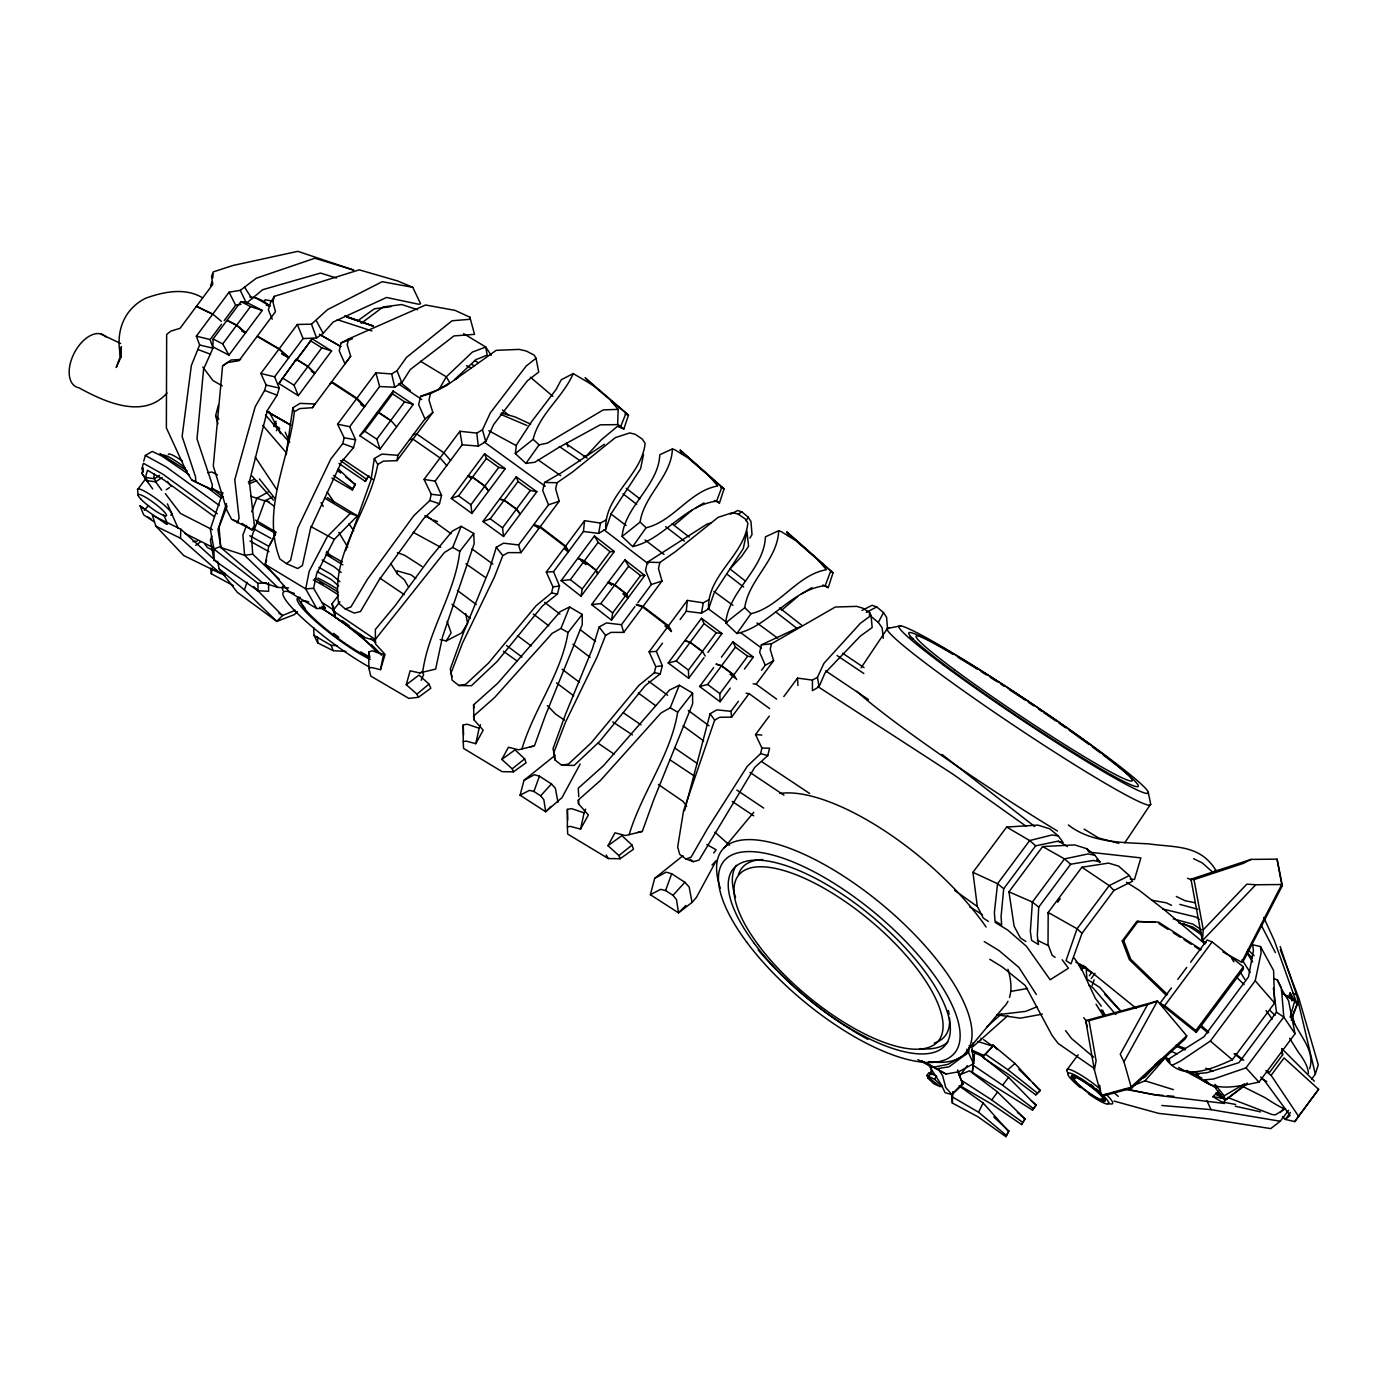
<?xml version="1.0" encoding="UTF-8"?>
<svg xmlns="http://www.w3.org/2000/svg" width="1388" height="1388" viewBox="0 0 1388 1388"><rect width="100%" height="100%" fill="white"/><g stroke="black" fill="none" stroke-linecap="round" stroke-linejoin="round"><path stroke-width="1.5" d="M463.245 741.626L463.245 724.935L467.183 724.206L479.138 728.249L475.772 743.708L466.177 741.088L463.245 741.626L463.54 748.41L502.109 771.659L513.369 771.832L526.069 762.793L524.664 758.837L515.017 749.867L501.849 759.427L512.207 768.831L513.369 771.832M567.362 826.936L567.38 809.378L571.526 808.614L584.105 812.865L580.548 829.139L570.468 826.381L567.362 826.936L567.692 834.084L608.274 858.547L620.124 858.738L633.501 849.23L632.026 845.066L621.859 835.628L607.996 845.691L618.909 855.581L620.124 858.738M871.022 615.491L860.456 623.212L823.969 663.291L817.463 677.275L812.448 680.103L812.414 690.704L819.024 686.782L824.975 673.006L860.317 636.103L872.185 627.549L871.022 615.491L869.547 612.472L862.92 608.222L856.778 606.365L835.246 607.042L771.45 643.824L761.37 644.865L759.67 652.36L765.256 665.251L761.526 670.248M565.384 548.746L568.716 551.296L583.446 531.5L598.644 533.391L605.741 529.21C604.127 495.533 641.898 475.581 645.108 443.362L642.332 439.111L635.184 434.253L629.718 432.935L615.352 437.619L572.654 471.937L557.039 482.746L544.582 482.434L542.708 490.606L548.52 504.798L533.79 524.577L538.787 528.394M680.12 619.499L686.262 611.258L701.461 613.149L708.557 608.968C706.874 575.257 744.627 555.304 747.854 523.068L745.096 518.817L737.93 513.959L732.465 512.658L718.116 517.342L675.401 551.661L659.855 562.504L647.398 562.192L645.507 570.364L651.336 584.539L637.838 602.687M475.772 743.708L483.18 730.209L473.915 719.747L473.568 704.861L497.615 683.364L560.197 611.64L569.583 606.972L582.214 614.398L582.266 624.617L545.38 715.566L534.432 745.876L518.505 749.798L508.424 747.247L501.849 759.427M473.915 719.747L474.002 715.618M580.548 829.139L588.356 814.947L578.605 803.93L578.692 800.303M578.779 796.677L578.241 788.245L603.554 765.638L669.398 690.148L679.287 685.238L692.595 693.063L692.629 703.803L653.817 799.523L642.297 831.412L625.52 835.541L614.936 832.852L607.996 845.691M213.11 338.967L212.867 346.844L228.951 355.137L245.52 332.894L236.55 325.365L226.938 320.402L213.11 338.967L222.722 343.929L228.951 355.137M418.413 697.297L408.887 698.407L370.787 676.095L368.878 668.287L371.464 667.507L380.486 669.658L385.083 654.39L375.471 643.928L375.333 629.51L395.285 605.498L429.794 558.41L452.21 531.205L461.163 526.312L473.742 533.495L459.758 551.4C455.16 593.231 428.389 629.84 422.733 671.879L419.662 672.92L410.119 670.82L406.25 684.735L416.955 694.139L418.413 697.297L430.818 688.24L428.996 684.076L419.02 675.089L406.25 684.735M614.988 404.376L611.032 400.959L618.181 409.373L617.625 424.641L600.241 424.832L558.514 447.647L534.831 462.256L525.913 463.419L515.33 453.564L516.371 445.045L531.76 421.449L556.015 389.612L561.273 379.739L573.209 373.563L592.45 384.944L628.486 415.133L623.854 428.961L617.434 426.376L601.403 439.718L586.794 455.542L583.428 456.392M220.362 573.47L180.492 538.232L180.839 529.244L152.35 515.312L155.907 526.208L183.789 555.582L220.362 573.47L224.665 572.966M374.656 640.423L365.478 637.734L334.959 617.07L335.202 611.987M1038.71 907.127L1037.304 935.738L1038.484 944.551L1031.562 940.335L1030.347 931.417L1032.394 902.044L1064.509 858.894L1088.036 853.95L1094.889 855.286L1099.973 861.965L1093.362 860.439L1070.668 864.221L1038.71 907.127L1032.394 902.044L1008.955 891.842L1042.648 846.576L1074.624 844.91L1086.804 848.71L1094.889 855.286M212.85 277.826L213.075 273.904M582.214 614.398L568.039 632.564C561.359 673.822 533.825 708.956 521.923 749.017M692.595 693.063L677.674 712.165C670.751 755.298 641.603 792.721 629.128 834.726M972.294 1072.369L974.411 1054.464L972.294 1072.369L1032.446 1110.036L1036.263 1104.917L1031.371 1100.788M622.084 536.462C624.878 505.961 658.571 485.765 659.786 454.744L672.399 448.931L674.88 449.799L688.361 458.144L709.823 476.743L717.752 485.974C689.749 490.866 673.562 521.333 646.079 527.752L632.702 546.594L622.084 536.462L640.128 522.079C643.859 495.395 671.497 476.5 672.399 448.931M725.733 622.848C728.665 590.75 764.129 569.496 765.413 536.844L778.685 530.736L781.305 531.656L795.498 540.435L818.07 560.006L826.415 569.722C796.938 574.875 779.9 606.938 750.977 613.704L736.907 633.518L725.733 622.848L744.731 607.718C748.635 579.629 777.731 559.763 778.685 530.736M1222.915 951.96L1241.618 962.179L1243.856 960.132L1282.356 885.613L1281.749 884.52L1255.776 884.763L1202.338 940.734L1190.991 879.194L1194.027 879.628L1203.275 929.804L1202.338 940.734L1206.085 942.782M927.705 1063.624L941.567 1085.104L945.037 1092.651L952.029 1094.664L962.838 1084.358L957.668 1069.975M240.679 359.492L231.085 359.995L222.583 365.912L213.284 465.969L226.955 510.402L231.657 519.32L252.148 529.904L254.386 525.41L249.372 481.74L267.433 410.31L277.114 395.216L279.283 388.085L274.581 376.825L260.84 373.459L278.936 349.151L288.687 357.896L274.581 376.825M1003.698 888.736L1001.078 916.635L1001.65 925.102L995.023 920.99L994.381 912.419L997.556 883.705L1029.67 840.555L1052.052 834.951L1058.35 835.94L1063.139 842.499L1057.136 841.336L1035.639 845.83L1003.698 888.736L997.556 883.705L972.936 872.323L1006.647 827.057L1037.825 825.097L1049.692 828.81L1058.35 835.94M1124.367 1089.129L1159.032 1095.531L1224.355 1103.425L1224.841 1098.637L1215.888 1094.455M583.446 531.5L584.574 520.656L600.466 523.085L605.845 520.066M686.262 611.258L687.372 600.414L703.282 602.843L708.661 599.824M331.316 382.29L356.508 398.807L337.596 424.208L349.707 426.706L355.588 439.805L353.558 447.578L341.517 461.909L310.496 528.672L302.358 565.575L297.726 568.525L286.466 563.632L279.89 558.965C260.909 510.021 288.982 460.851 294.343 411.837L299.704 408.593L312.404 407.69L315.059 403.977L300.068 403.388L292.851 407.777L285.997 454.934M684.579 810.661L710.118 713.71L716.85 709.875L730.973 711.298L738.399 701.304M374.292 458.543L377.779 464.407C369.329 511.825 330.57 553.257 338.62 603.121L345.23 608.968L354.252 613.08L360.446 611.553L379.045 580.063L423.548 518.713L439.476 503.775L441.558 495.481L435.121 481.15L462.187 444.785L478.322 446.103L485.8 441.558L493.677 424.502L527.371 380.815L538.735 372.071L536.046 358.278L534.189 355.154L526.312 351.025L519.129 349.394L496.193 350.349L446.572 385.569L430.401 393.741L428.979 399.97L432.83 412.496L424.971 418.968L397.888 455.316L381.926 454.102L374.292 458.543L371.047 479.762L345.647 550.568M581.052 596.25L582.231 588.998L596.042 570.433L584.157 561.116L577.72 558.41L561.151 580.67L581.052 596.25L597.603 574.007L596.042 570.433M611.518 620.176L612.698 612.923L626.509 594.359L614.641 585.042L608.187 582.335L591.618 604.595L611.518 620.176L628.087 597.933L626.509 594.359M214.168 516.562L164.305 480.213L147.544 470.254L145.983 475.355L146.555 480.56L152.715 488.94M377.779 464.407L383.452 461.128L396.985 460.643L397.888 455.316M598.644 533.391L600.466 523.085M701.461 613.149L703.282 602.843M233.375 585.632L211.306 573.747L212.295 568.212M993.756 1116.993L1008.868 1131.012L1005.884 1136.668L978.089 1116.872L952.341 1103.026L952.845 1091.645M515.33 453.564L533.148 439.319C539.065 414.11 563.129 397.228 573.209 373.563M931.348 1069.281L930.411 1074.381L932.285 1070.825M1094.386 1069.888L1096.104 1060.831L1089.025 1020.648L1085.694 1020.631L1094.386 1069.888L1101.152 1095.427L1103.113 1096L1131.498 1088.244L1185.248 1038.849L1186.74 1035.864L1157.471 1001.008L1085.694 1020.631L1087.255 1026.634M393.099 391.017L376.53 413.277L378.716 412.409L392.544 393.845L393.099 391.017L413.294 404.411L396.742 426.654M143.727 461.146L145.376 455.472L152.246 451.412L161.893 456.045L189.115 474.627M154.415 474.002L153.808 477.004L155.595 481.827L161.737 490.207M380.486 669.658L383.574 654.321L372.21 650.816L368.74 651.892L368.878 668.287M643.529 454.501L640.562 468.814L611.275 513.525L605.741 529.21M746.293 534.207L743.309 548.52L714.039 593.231L708.557 608.968M1171.993 1065.394L1180.511 1061.091L1210.336 1041.052L1255.22 980.761L1261.119 952.827L1260.477 946.547L1252.757 944.794L1253.416 950.624L1248.489 976.909L1203.847 1036.871L1166.822 1060.206C1184.016 1081.807 1212.106 1068.587 1232.37 1059.738L1274.566 1003.09L1273.594 970.524L1260.477 946.547M275.379 533.998L268.682 546.803L265.177 564.378L289.502 592.086L316.742 608.534L325.434 608.412L313.584 588.286L316.724 573.504L334.317 539.359L357.393 515.833L327.221 497.615M771.45 643.824L770.219 649.393L773.619 660.705L756.113 684.215L753.129 683.781M769.611 708.557L749.104 693.636L731.597 717.145L719.661 717.301L714.646 720.129L683.555 810.8L677.674 846.94L679.686 854.331L685.95 859.051L691.137 857.09L707.412 828.775L747.317 766.245L760.641 753.58L761.891 748.011L755.54 734.547L769.282 716.069M345.23 608.968L350.904 606.972L367.421 579.299L413.728 515.781L429.812 500.513L431.234 494.267L424.051 479.415L459.879 431.269L476.761 433.108L482.434 429.829L490.311 412.895L526.156 366.068L536.046 358.278M557.039 482.746L555.651 488.819L559.191 501.241L540.279 526.642L533.79 524.577M458.89 685.516L465.657 684.371L488.437 663.169L536.098 605.741L551.574 592.954L552.962 586.898L546.299 572.064L565.211 546.664L539.828 527.249L533.339 525.184L518.609 544.964L520.916 552.65L508.147 552.632L502.768 555.634L494.44 576.992L462.638 642.748L451.1 672.85L452.106 680.155L458.89 685.516L471.382 685.724L497.06 661.556L542.5 605.914L557.473 594.029L559.503 585.979L553.534 571.683L568.265 551.886L565.211 546.664M659.855 562.504L658.467 568.577L661.989 580.999L643.078 606.4L636.606 604.335M642.644 607.007L623.715 632.408L610.963 632.373L605.584 635.392L597.204 656.697L565.384 722.471L553.847 752.574L554.87 759.861L561.637 765.222L568.421 764.094L591.184 742.875L638.862 685.446L654.39 672.712L655.761 666.639L649.098 651.822L668.027 626.422L642.644 607.007L636.155 604.942M449.07 383.123L438.07 389.75L420.616 396.326L418.673 404.723L424.971 418.968M361.418 404.047L364.888 406.32L379.618 386.541L394.747 387.217L401.826 382.741L410.293 369.52L453.997 335.913L474.523 334.352L469.907 317.21L455.073 310.392L425.578 304.996L348.614 338.932L347.208 344.779L350.678 356.282L312.404 407.69M286.466 563.632L290.578 560.318L297.865 527.856L330.726 459.15L342.767 443.587L344.172 437.758L337.596 424.208M348.614 338.932L341.118 342.94L339.21 350.8L344.953 363.812L350.678 356.282M685.95 859.051L693.375 861.67L699.066 860.092L754.725 767.356L767.772 755.627L769.594 748.219L761.891 748.011M561.637 765.222L574.146 765.43L599.807 741.279L645.246 685.637L660.289 673.787L662.319 665.72L656.351 651.423L662.492 643.182M1032.446 1110.036L1036.263 1104.917M217.916 423.878L215.591 415.775L218.384 405.192M580.132 764.059L561.966 797.684L545.675 811.737L520.084 795.237L523.987 780.351L555.304 755.176M712.027 865.036L716.381 860.439L696.412 897.394L692.039 902.426L678.524 912.836L650.382 894.705L654.685 878.344L683 855.702M1005.884 1136.668L1008.868 1131.012M143.45 468.016L141.94 473.36L146.555 480.56L155.595 481.827L162.118 477.507M274.373 296.338L272.863 301.682L275.466 311.71L257.37 336.017L279.231 348.77L288.964 357.514L303.07 338.585L316.603 337.961L323.144 333.363L333.12 322.085L386.558 297.466L418.985 304.319L420.564 303.694L412.739 287.299L397.749 281.001L359.284 269.845L274.373 296.338L270.469 302.671L268.404 309.871L272.222 319.188M237.313 522.912L239.1 518.158L234.78 479.693L255.184 406.788L264.622 390.41L266.132 385.049L260.84 373.459M1290.129 1017.283L1294.692 1001.078L1282.738 993.426L1297.815 1002.657L1291.256 1020.18M518.609 544.964L503.549 543.176L496.314 547.271L489.513 569.358L462.811 634.455L450.25 668.999L451.968 676.858M352.292 489.947L355.259 484.308L352.292 489.947L331.871 478.097M634.923 606.591L621.425 624.721L606.365 622.934L599.13 627.012L592.277 649.081L565.558 714.161L553.014 748.705L554.298 754.604M1311.729 1079.066L1315.321 1074.104L1318.27 1064.735L1299.012 998.805L1280.361 949.843M714.317 500.461L719.47 503.029L724.068 488.836L680.224 450.163L681.248 453.598M822.806 584.973L828.22 587.662L833.06 572.741L786.927 532.038L788.002 535.647M226.47 503.618L217.968 529.678L220.692 546.404L213.943 549.093L214.03 560.145L258.012 590.768L268.63 591.288L268.561 582.682M266.617 559.919L265.177 564.378L305.69 588.859L316.742 608.534M297.448 611.674L294.377 614.572L276.854 621.425L244.444 589.917L247.012 582.335M222.774 492.532L210.317 529.14L213.943 549.093L257.942 583.342L266.444 582.821M211.791 536.132L210.403 540.192L214.03 560.145M1092.217 985.341L1094.126 979.789M195.864 482.261L195.482 476.622L182.123 436.474L191.353 365.53L199.612 344.987L196.35 336.156L229.072 292.191L240.298 290.335L256.381 278.19L314.833 258.237L353.801 270.122L297.813 251.332L232.924 265.49L213.197 271.927L211.549 276.472L212.798 284.332L180.076 328.297L170.863 331.125L166.664 334.421L166.369 427.886L186.582 471.764L191.718 480.005L212.277 489.964L212.225 484.499L197.009 438.938L203.62 369.017L212.937 348.197L210.126 339.557L221.56 324.202M1081.998 933.326L1070.998 963.862L1066.036 960.6L1077.071 928.763L1109.186 885.613L1129.346 875.55L1132.487 881.259L1113.957 890.419L1081.998 933.326L1077.071 928.763L1048.183 912.471L1081.894 867.222L1108.526 863.11L1118.537 866.077L1129.346 875.55M551.019 806.359L545.675 811.737L543.836 799.679L540.643 795.81L533.912 791.472L539.446 776.187L534.397 774.73L523.987 780.351M685.863 905.444L678.524 912.836L676.494 899.58L672.972 895.329L665.581 890.558L671.671 873.763L666.136 872.167L654.685 878.344M210.525 285.893L212 281.833M1309.63 1068.691C1315.893 1050.109 1297.711 1033.921 1292.037 1017.63M272.204 497.095L264.865 500.947L251.558 537.225L252.72 554.176L279.196 579.108M227.129 505.978L219.026 527.301L220.779 547.514L261.707 582.179L277.739 587.402L288.548 587.905M246.561 525.393L242.883 535.091L244.618 555.304L277.739 587.402M251.714 511.825L256.867 498.257L268.11 492.081M680.224 450.163L721.847 487.24L716.642 500.981L719.47 503.029M786.927 532.038L830.735 571.058L825.235 585.528L828.22 587.662M365.356 481.445L368.67 475.789L365.356 481.445L338.95 463.471M961.641 1086.665L991.726 1104.171L1021.637 1124.558L1024.951 1118.901L997.59 1092.044L969.587 1070.807L959.091 1074.989M1288.168 997.781L1290.094 992.94L1297.485 1005.207L1274.358 940.63L1263.757 917.485M374.604 640.319L444.316 552.58L452.714 547.375L461.163 526.312M623.854 428.961L620.627 426.689L625.988 413.346M473.36 716.295L494.701 697.418L552.129 633.396L560.96 628.4L569.583 606.972M578.605 803.93L578.015 800.286L600.484 780.42L660.931 713.05L670.213 707.793L679.287 685.238M264.136 302.272L265.143 299.773L272.829 301.196M479.138 728.249L480.578 724.727M584.105 812.865L585.615 809.152M1291.274 1018.445L1297.815 1002.657L1294.692 1001.078M296.251 359.371L278.884 383.522L298.299 395.649L314.868 373.407L307.841 366.623L296.251 359.371L278.884 383.522M312.179 338.793L295.609 361.053L312.179 338.793L331.593 350.938L315.024 373.181L311.502 370.978M421.137 680.311L423.635 674.689L422.212 671.688M120.114 358.937L116.228 367.473L119.958 357.323L121.363 346.67L120.964 357.618C115.048 333.554 122.769 309.715 145.636 298.229C163.611 291.758 185.142 287.281 202.492 297.778M983.103 1057.691L1007.914 1073.982L1035.778 1094.872L1040.358 1090.361L1032.672 1082.831M1006.248 1135.28L978.557 1112.222L983.138 1103.009L959.143 1085.937M269.758 545.137L275.622 533.755M1241.618 962.179L1281.749 884.52L1277.064 859.155L1251.109 859.398L1190.991 879.194M746.258 520.691L748.132 517.099L741.99 511.981L737.757 510.489L730.435 514.202M883.289 638.324L882.143 627.844L878.326 622.449L883.497 612.559L876.748 606.938L872.08 605.289L862.035 610.408M1123.968 1061.803L1157.471 1001.008L1147.546 1004.652L1120.237 1054.238L1123.968 1061.803L1131.498 1088.244M439.111 389.282L446.294 376.825L472.371 352.101L485.748 347.017L491.213 355.363M440.17 639.642L446.311 640.874L451.1 632.893L447.127 621.356M749.902 538.11L752.018 534.588L750.96 521.472L748.132 517.099M861.133 667.767L887.001 629.111M1124.801 842.776L1150.669 804.138L1148.292 792.444M1294.744 1121.608L1298.543 1116.264L1271.113 1075.336L1284.056 1057.951L1318.6 1089.337L1294.744 1121.608L1285.323 1119.422L1282.512 1116.577M364.888 406.32L356.942 398.2L375.87 372.799L391.676 373.945L397.037 370.7L406.441 357.445L452.054 320.767L470.012 319.292L469.907 317.21M525.913 463.419L539.082 444.854L547.375 443.119L603.26 409.894L618.181 409.373M1091.228 978.523L1095.011 973.3M1290.354 1112.465L1285.323 1119.422L1290.094 1115.466L1263.722 1079.586L1260.651 1077.001M224.214 320.645L235.648 305.291L241.026 304.25M240.922 301.63L227.112 320.194L236.706 325.139L245.676 332.669L262.245 310.426L246.162 302.133L240.922 301.63L250.534 306.575L262.245 310.426M222.722 343.929L236.55 325.365M236.706 325.139L250.534 306.575M138.123 495.1L137.551 489.652L146.365 477.836M279.231 348.77L297.327 324.462L311.467 324.185L327.499 309.663L382.186 281.695L412.739 287.299M298.299 395.649L294.03 385.187L307.841 366.623M315.024 373.181L308.015 366.397L321.825 347.833L331.593 350.938M273.471 424.693L276.038 421.241M273.766 426.602L276.333 423.149M276.316 430.679L278.884 427.226M349.707 426.706L364.437 406.927L356.508 398.807M380.017 449.122L359.804 435.745L376.374 413.485L378.56 412.635L390.618 420.633L376.807 439.198L380.017 449.122L396.569 426.879L390.791 420.408L378.716 412.409M359.804 435.745L364.732 431.2L378.56 412.635M390.791 420.408L404.602 401.843L413.294 404.411M396.985 460.643L432.83 412.496M451.291 498.466L467.86 476.205L472.423 477.264L484.742 486.199L488.472 491.179L471.92 513.439L451.291 498.466L458.595 495.828L472.423 477.264M468.016 475.997L484.586 453.755L505.197 468.71L488.645 490.97L484.898 485.991L472.579 477.038L468.016 475.997L471.452 478.496M472.579 477.038L486.407 458.474L484.586 453.755M471.92 513.439L470.914 504.764L484.742 486.199M484.898 485.991L498.726 467.426L505.197 468.71M482.937 521.489L499.489 499.229L504.052 500.287L516.371 509.223L520.118 514.202L503.549 536.462L482.937 521.489L490.242 518.852L504.052 500.287M516.215 476.778L499.663 499.021L504.226 500.062L516.544 509.014L520.274 513.994L536.844 491.734L516.215 476.778L518.036 481.497L530.355 490.45L536.844 491.734M504.226 500.062L518.036 481.497M503.549 536.462L502.56 527.787L516.371 509.223M516.544 509.014L530.355 490.45M520.916 552.65L539.828 527.249M568.716 551.296L565.662 546.057L584.574 520.656M594.446 535.942L577.876 558.202L584.331 560.908L596.215 570.208L597.777 573.782L614.329 551.539L594.446 535.942L598.141 542.344L610.026 551.643L614.329 551.539M561.151 580.67L570.347 579.681L584.157 561.116M584.331 560.908L598.141 542.344M596.215 570.208L610.026 551.643M611.674 584.712L608.343 582.127L624.912 559.867L644.813 575.465L628.244 597.707L623.264 593.804M591.618 604.595L600.813 603.606L614.641 585.042M608.343 582.127L614.797 584.834L628.625 566.269L624.912 559.867M628.244 597.707L626.682 594.133L640.51 575.569L644.813 575.465M671.532 631.037L668.461 625.815L687.372 600.414M668.201 662.996L684.77 640.753L690.062 642.418L702.293 651.562L688.465 670.109L688.674 678.281L668.201 662.996L676.234 660.983L690.062 642.418M707.949 652.395L721.968 633.57L701.495 618.285L684.926 640.527L690.218 642.193L702.449 651.336L705.243 656.038M690.218 642.193L704.046 623.646L701.495 618.285M702.449 651.336L716.277 632.772L721.968 633.57M688.674 678.281L703.976 657.756M730.261 688.084L720.077 701.773L699.604 686.487L713.623 667.663M721.43 657.183L732.881 641.776L753.372 657.062L744.454 669.051M699.604 686.487L707.637 684.475L721.448 665.91L733.679 675.054L719.869 693.618L720.077 701.773M716.329 664.019L721.621 665.702L735.432 647.138L732.881 641.776M736.646 679.53L733.853 674.828L747.664 656.264L753.372 657.062M783.804 696.568L797.545 678.107L812.448 680.103M926.768 1075.561L928.971 1072.612L936.692 1076.22L934.488 1079.17L926.768 1075.561L929.058 1078.545M1057.604 902.252L1060.189 898.782M929.023 1075.821L931.227 1072.872M967.384 1065.637L959.819 1075.787L958.293 1072.456M962.127 1080.801L991.726 1099.938L997.59 1092.044M973.543 1065.516L1002.657 1085.26L1008.521 1077.366L981.004 1055.505M1089.32 975.729L1091.888 972.277M1166.388 995.352L1129.364 959.663L1122.233 940.943L1136.72 921.493L1158.546 922.118L1201.193 949.548M1122.233 940.943L1123.69 940.648L1138.16 921.198M1021.637 1124.558L1024.951 1118.901M1066.695 1070.165L1078.164 1054.759M1190.557 962.283L1207.126 940.023L1212.123 941.897L1243.301 966.811L1243.44 969.067L1196.265 1032.412L1159.952 1003.385L1171.42 987.961M1177.805 979.408L1186.723 967.419M1159.952 1003.385L1164.706 1005.606L1212.123 941.897M1196.265 1032.412L1195.866 1030.521L1243.301 966.811M1273.386 988.135L1276.457 1012.182L1238.859 1062.67L1206.901 1072.733L1196.23 1073.67C1211.238 1094.039 1238.183 1086.197 1258.985 1082.154L1295.021 1033.765L1288.602 1000.8L1281.905 989.783M1202.806 1080.003L1213.511 1079.014L1246.008 1067.858L1283.796 1017.074L1281.384 987.84L1277.324 979.928L1273.837 978.54M1281.749 1049.068L1282.616 1054.828L1269.673 1072.23L1265.873 1070.738M1298.543 1116.264L1318.6 1089.337M713.692 852.995L716.139 849.803L706.787 844.477M1114.026 1101.083L1158.616 1113.367L1209.521 1119.006L1270.731 1128.6L1280.239 1121.244L1288.602 1110.313M334.959 617.07L331.975 603.815L338.533 595.279M339.904 601.733L332.912 610.755L374.829 639.139M329.789 384.198L331.767 381.683L356.942 398.2M724.258 847.721L753.753 812.275M964.417 1054.29L1003.298 1007.567A158.527 59.91 39.8 0 0 1007.966 1001.251M144.317 510.368L148.551 505.51M1133.753 1085.347L1145.013 1080.818L1164.914 1058.211L1168.349 1060.536M1280.204 1112.482L1284.074 1108.197M540.643 795.81L551.47 783.942L555.374 788.263L557.976 802.281M672.972 895.329L684.874 882.282L689.177 887.036L692.039 902.426M1161.236 1059.217L1144.753 1077.314L1140.832 1078.719M971.912 1051.67L982.825 1056.494L984.248 1055.591L992.854 1046.24L983.554 1039.595M730.001 568.906L741.678 556.31L748.566 546.265L746.9 530.997M1203.275 929.804L1246.858 884.156L1255.776 884.763M982.825 1056.494L992.854 1046.24L977.707 1041.451M357.393 515.833L350.21 513.491L327.377 536.549L309.194 571.283L305.69 588.859L313.584 588.286M953.088 1092.981L962.942 1083.108M1035.778 1094.872L1040.358 1090.361M454.813 379.358L475.945 359.648L487.171 355.12L485.748 347.017L463.644 333.675M1224.355 1103.425L1212.869 1096.659L1218.664 1091.28M167.028 392.943C143.571 419.922 104.221 401.739 78.873 387.755A29.339 17.09 -62.5 0 1 74.553 352.431A29.339 17.09 -62.5 0 1 105.922 336.954M1154.764 1065.03L1161.027 1059.287M1186.74 1035.864L1130.734 1087.342L1101.152 1095.427L1099.66 1085.208M969.05 1045.685L973.214 1046.431L1007.827 1015.634M985.428 1054.151L1007.896 1069.749L1014.975 1063.503L1039.768 1090.447M986.851 1026.79L1001.407 1014.038M675.002 524.612L691.97 510.211M781.427 610.39L797.666 596.614M240.298 290.335L246.422 303.226L262.662 289.71L320.507 273.072L336.469 278.016M416.955 694.139L428.996 684.076M512.207 768.831L524.664 758.837M618.909 855.581L632.026 845.066M1247.344 1083.091L1225.118 1100.302L1215.992 1088.834L1215.021 1084.375L1224.147 1095.843L1225.118 1100.302L1247.274 1083.802M361.192 323.317L383.071 306.974L401.687 304.527L417.58 309.715M195.725 545.363L200.722 541.702M357.618 320.836L374.344 308.813L390.739 306.644M222.583 365.912L227.545 362.563L238.979 360.707L257.075 336.399L278.936 349.151M159.585 475.39L154.519 478.756L147.041 477.698M166.23 489.721L169.51 487.552M604.37 444.299L561.463 472.718L544.582 482.434M695.405 508.129L704.011 502.924M801.102 594.133L811.963 587.558M454.57 379.809L458.231 377.605M1243.804 1086.995L1264.676 1097.457A51.165 3.054 35.1 0 0 1284.525 1108.665L1285.462 1108.752L1275.242 1114.876L1272.067 1114.529L1227.565 1097.44M1224.147 1095.843L1244.533 1083.837M647.398 562.192L707.134 524.022L710.864 522.929M965.857 1054.186L948.143 1064.301L932.857 1067.372L917.884 1059.703M971.808 1045.615L973.578 1063.676L958.83 1071.744L946.009 1074.034L921.511 1060.866L932.857 1067.372M765.256 665.251L773.619 660.705M520.084 795.237L529.383 790.362L533.912 791.472M650.382 894.705L660.619 889.344L665.581 890.558M738.173 513.976L741.99 511.981M866.268 612.403L876.748 606.938M446.311 640.874L461.666 632.928L467.617 623.281L465.622 613.513M1251.109 859.398L1243.041 863.475L1194.027 879.628M761.37 644.865L799.679 626.96M1081.981 968.633L1085.555 967.002M248.331 481.879L254.212 479.433M248.886 483.909L256.832 480.63M295.314 610.252L282.441 615.561L276.854 621.425L237.331 592.346L219.078 568.785L217.725 561.29M1037.235 1006.664L1025.819 1011.366L996.619 1014.802L1020.388 1018.167L1042.405 1014.125M341.118 342.94L352.465 338.759M548.52 504.798L559.191 501.241M651.336 584.539L661.989 580.999M1089.025 1020.648L1147.546 1004.652M420.616 396.326L430.401 393.741M529.834 746.935L532.905 746.224M637.456 832.54L642.297 831.412M716.624 501.155C683.92 505.041 663.776 539.602 632.702 546.594M825.235 585.684C791.698 589.275 768.709 626.699 736.907 633.518M207.732 472.805L211.774 471.972L217.482 474.974M419.662 672.92L435.641 669.085L442.616 636.554L474.158 543.749L473.742 533.495M889.083 628.122L900.725 625.849M1010.915 991.396L1027.606 988.464M936.484 1068.864L949.184 1066.765L968.893 1052.017L968.72 1048.166M413.346 434.565L416.816 434.01L443.882 452.783L450.579 460.4M409.512 439.718L412.999 439.146L440.048 457.919L446.745 465.535M1218.49 1093.675L1219.653 1093.501M552.962 586.898L559.503 585.979M655.761 666.639L662.319 665.72M252.72 554.176L244.618 555.304L220.779 547.514M192.967 541.598L197.2 541.112M546.299 572.064L553.534 571.683M649.098 651.822L656.351 651.423M1282.98 1108.839L1285.462 1108.752M1136.72 921.493L1155.059 922.326M313.653 627.584L313.983 635.357L331.09 645.351L337.197 645.628M313.983 635.357L317.783 642.956L333.189 650.66L345.907 651.423M755.54 734.547L761.804 735.067M1161.843 1105.49L1211.099 1109.637L1280.239 1121.244M1163.023 1095.375L1152.266 1094.455L1125.217 1088.713M1167.325 1095.757L1173.78 1096.312M1130.248 879.055L1134.482 879.489L1140.884 857.888L1089.476 852.197M1260.477 1111.875L1235.268 1106.201M931.279 1074.26L932.857 1074.433M939.988 1086.37L942.244 1086.63L934.488 1079.17M431.234 494.267L441.558 495.481M1220.625 1098.134L1224.841 1098.637L1212.869 1096.659M746.102 693.202L749.104 693.636M424.051 479.415L435.121 481.15M1151.884 900.274L1166.336 902.825L1171.593 905.375M344.172 437.758L355.588 439.805M1222.984 1102.159L1235.702 1104.449M551.574 592.954L557.473 594.029M654.39 672.712L660.289 673.787M266.305 305.308L270.313 306.054M1162.641 908.949L1195.883 917.034L1199.423 919.411M1194.912 902.738L1185.057 900.708L1176.295 896.475M266.132 385.049L279.283 388.085M199.612 344.987L212.937 348.197M196.35 336.156L210.126 339.557M1173.259 918.908L1193.038 924.165L1201.574 929.891M1118.797 843.366L1098.498 837.936L1084.097 829.087M1179.817 904.369L1197.74 909.261M501.398 413.017L515.069 416.938L530.719 424.173M760.641 753.58L767.772 755.627M1178.655 922.812L1192.865 927.045L1201.349 932.736M1145.013 1080.818L1173.38 1089.632M716.156 664.245L721.448 665.91M337.284 319.656L371.897 330.934M250.898 496.314L264.865 500.947M429.812 500.513L439.476 503.775M347.069 317.123L373.216 326.059L344.779 315.787M346.705 316.846L373.216 326.059M625.034 413.919L628.486 415.133L585.163 377.779L592.45 384.944M1292.506 993.357L1296.565 994.849L1315.321 1074.104M342.767 443.587L353.558 447.578M1176.104 1045.077L1185.404 1048.53M197.964 349.533L210.629 354.252M397.402 552.563L404.706 555.339L422.021 566.46M265.004 500.27L269.012 501.797M264.622 390.41L277.114 395.216M1193.073 1071.71L1199.128 1074.086M526.954 425.526L500.391 414.214M433.542 520.032L437.498 521.593M233.392 519.997L238.597 522.079M1205.756 1068.205L1213.06 1071.137M334.317 539.359L310.808 526.538M1175.931 1046.118L1185.161 1049.901M1217.901 1093.484L1221.77 1095.063M1166.024 1058.454L1169.754 1060.05M1171.264 1051.375L1177.007 1053.856M720.632 487.327L724.068 488.836L721.847 487.24M971.721 1050.022L984.248 1055.591M191.718 480.005L212.277 489.964M145.376 455.472L166.074 466.836L219.287 505.44M100.092 333.71L120.652 343.478M196.489 306.245L212.763 314.104L221.386 321.322M196.385 306.384L212.659 314.243M1193.576 858.704L1202.338 862.937L1213.043 872.532M1187.573 878.205L1191.078 879.888M1037.218 940.214L1048.235 945.575M155.907 526.208L180.492 538.232M276.247 532.298L255.583 520.118M275.171 533.183L256.797 522.808M270.851 538.336L252.963 528.429M268.248 545.987L249.753 535.751M269.046 551.73L249.961 541.06M184.812 533.322L213.683 547.826M424.763 515.798L431.564 519.233M213.232 550.446L207.437 547.514L204.834 544.183M1186.688 1070.426L1201.973 1078.146M488.819 430.714L516.388 445.704M413.19 532.315L440.759 547.306M1261.38 1078.771L1266.793 1081.512M212.381 529.713L180.405 513.421L165.293 493.59M242.102 330.83L245.676 332.669M241.946 331.055L245.52 332.894M160.019 453.494L187.345 470.966M211.549 488.038L222.757 493.902M1216.287 1087.949L1178.655 1067.528M1088.99 985.359L1092.477 987.267L1115.831 1014.524M1166.822 1060.206L1170.205 1062.08M1042.648 846.576L1064.509 858.894L1070.668 864.221M326.163 552.823L342.211 561.932M326.059 554.523L342.871 564.864M318.962 567.362L331.073 574.25L339.904 581.607M317.245 571.613L331.524 579.716L338.655 585.927M927.965 1063.798L946.009 1074.034M322.12 560.006L334.543 567.067L341.118 572.481M256.069 298.09L269.22 305.603M319.379 334.3L340.633 346.427M320.454 334.872L340.823 346.532M222.201 385.847L212.937 380.538L202.822 367.039M452.714 547.375L459.758 551.4M267.815 411.924L289.884 424.572M281.885 353.385L288.964 357.514M281.608 353.767L288.687 357.896M214.099 569.271L224.908 575.586M953.33 1097.492L978.557 1112.222M1006.647 827.057L1029.67 840.555L1035.639 845.83M560.96 628.4L568.039 632.564M670.213 707.793L677.674 712.165M474.488 360.429L477.993 362.546M420.512 361.244L446.294 376.825L449.296 381.891M324.983 498.257L350.21 513.491M321.929 606.296L325.434 608.412M1034.737 826.571L942.036 754.465M1058.315 840.972L1067.372 846.506M969.692 906.85L982.392 914.605M995.075 922.343L1007.775 930.099L1026.495 946.321L1050.143 979.772L1068.413 968.217L1062.184 959.785M1068.326 824.958C1091.003 842.655 1121.157 842.395 1148.518 843.852C1175.324 847.669 1199.388 844.355 1215.558 869.721M984.231 941.532L999.013 950.572L1018.931 967.436L1036.35 994.502M989.783 959.299L1002.379 967.037L1025.194 985.445L1052.156 1035.587L1058.177 1043.481L1094.317 1068.5M147.579 516.839L151.136 519.025M310.235 340.581L321.825 347.833M296.407 359.145L308.015 366.397M311.328 371.203L314.868 373.407M282.423 377.935L294.03 385.187M1126.431 882.265L1139.062 890.211L1164.445 909.938L1204.975 943.944M1215.801 1092.946L1223.036 1097.492M566.287 443.882L587.055 457.988M242.05 523.45L252.148 529.904M1158.893 923.558L1167.863 929.301M1173.242 932.753L1180.425 937.351M1184.016 939.641L1191.199 944.239M1194.79 946.529L1200.169 949.982M539.446 776.187L551.47 783.942M671.671 873.763L684.874 882.282M1165.694 1057.309L1169.13 1059.547M1025.888 941.532L1020.388 937.941L1014.108 926.178L1008.955 891.842M360.984 404.654L364.437 406.927M559.329 446.52L580.444 460.972M988.377 921.406L983.277 918.041L977.308 906.364L972.936 872.323M392.544 393.845L404.602 401.843M364.732 431.2L376.807 439.198M817.775 686.539L953.157 774.313L1026.183 826.294M761.821 761.717L809.638 793.485M612.802 721.899L632.39 734.894M669.779 759.722L694.711 776.274M1276.457 1012.182L1283.796 1017.074L1295.021 1033.765M398.512 383.903L421.779 399.484M342.853 459.289L373.268 479.675M154.016 521.784L143.658 514.844L140.049 505.891L166.768 524.421M842.585 653.228L864.03 667.628M837.016 655.518L863.839 673.51M825.6 670.82L868.506 699.604M749.954 772.405L783.925 795.185M736.837 790.067L763.66 808.059M732.239 801.431L753.701 815.832M1081.894 867.222L1109.186 885.613L1113.957 890.419M379.896 578.119L404.342 594.671M623.351 712.773L641.013 724.883M674.568 747.906L697.539 763.66M564.448 720.129L555.582 714.057L547.375 705.642M598.124 743.205L614.069 754.118M658.363 784.48L683.174 801.483L686.626 806.168M278.971 613.184L282.441 615.561L253.709 586.534M1080.003 964.035L1086.96 968.824M1075.874 962.023L1091.35 972.693M333.519 475.477L352.656 488.75M1055.106 957.373L1052.121 955.291L1048.027 944.395L1048.183 912.471L1048.582 914.38M538.11 459.879L560.752 475.685M465.952 563.892L485.123 577.269M266.982 501.103L273.974 505.995M140.049 505.891L144.178 508.789M954.58 890.315L977.187 906.416M274.737 425.37L279.803 428.979M503.462 651.284L517.342 661.209M1093.623 1057.205L1071.588 1038.554L1065.55 1030.642M340.563 460.556L366.259 479.138M991.726 1099.938L1022.54 1122.25M830.735 571.058L833.06 572.741M484.117 441.922L545.241 486.303M486.407 458.474L498.726 467.426M756.113 684.215L776.621 699.118M458.595 495.828L470.914 504.764M490.242 518.852L502.56 527.787M426.671 516.024L451.065 533.738M471.972 548.902L492.879 564.083M713.935 591.409L732.881 605.289M756.981 622.969L777.644 638.116M638.307 692.994L655.535 705.625M683.07 725.82L703.733 740.966M708.054 608.621L727.034 622.605M740.828 632.789L761.526 648.04M648.647 681.248L667.611 695.232M688.309 710.483L709.008 725.751M1096.78 859.606L1099.973 861.965M704.046 623.646L716.277 632.772M735.432 647.138L747.664 656.264M721.621 665.702L733.853 674.828M729.984 674.221L735.102 678.038M676.234 660.983L688.465 670.109M707.637 684.475L719.869 693.618M457.45 590.455L476.24 604.543M470.324 618.389L452.002 604.283M506.499 645.472L522.009 657.079M556.467 682.879L573.695 695.787M517.481 635.617L531.222 645.975M562.157 669.276L579.334 682.219M690.183 859.276L693.375 861.67M1002.657 1085.26L1032.932 1108.214M610.651 513.751L626.144 525.566M645.073 540.001L664.002 554.437M1234.071 1053.752L1242.243 1059.998M533.304 614.016L548.798 625.832M572.88 644.206L590.091 657.339M540.279 526.642L565.662 546.057M643.078 606.4L668.461 625.815M564.933 549.353L568.265 551.886M664.869 625.953L669.866 629.77M211.878 488.489L223.364 497.268M206.43 486.876L221.213 498.171M217.326 513.786L162.969 474.228L143.415 463.28L141.802 468.78L143.207 471.746L141.94 473.36L148.1 481.74M604.023 529.834L648.127 563.667M544.669 602.392L559.937 614.103M580.288 629.736L595.556 641.447M623.056 493.816L636.693 504.312M665.65 526.659L684.405 541.112M626.214 488.298L639.833 498.83M672.174 523.849L689.211 537.035M1235.285 1053.666L1243.717 1060.172M337.423 470.515L340.667 473.03M345.543 476.778L355.259 484.308M726.722 573.921L743.638 587.037M775.788 611.969L796.087 627.706M1083.108 965.371L1136.043 1008.226M1266.758 1071.952L1271.113 1075.336M730.123 569.08L745.46 581.121M779.553 607.857L801.709 625.242M628.625 566.269L640.51 575.569M614.797 584.834L626.682 594.133M581.19 560.787L586.17 564.69M608.187 582.335L611.501 584.938M623.108 594.029L628.087 597.933M570.347 579.681L582.231 588.998M600.813 603.606L612.698 612.923M415.81 578.518L411.091 574.823L396.968 570.815L397.454 574.042L404.394 579.837L408.61 587.141M1007.896 1069.749L1036.853 1092.686M1164.706 1005.606L1195.866 1030.521M400.351 382.429L410.328 390.514M617.66 424.277L620.627 426.689M1275.052 1015.391L1269.864 1010.325M869.287 614.919L878.326 622.449M219.078 568.785L244.444 589.917M1014.975 1063.503L992.663 1044.852L997.33 1049.519M1281.783 1048.617L1314.367 1081.183M1210.336 1041.052L1232.37 1059.738M530.407 377.241L552.927 396.378M502.473 409.946L508.91 415.428M1199.718 1025.853L1207.907 1032.932M1200.603 1025.021L1208.74 1032.082M1113.662 1092.356L1118.294 1096.399M714.924 832.245L729.55 845.153M1017.456 1112.361L1025.454 1119.439M180.839 529.244L218.974 563.788M1205.599 1080.367L1210.874 1085.19M533.148 439.319L539.082 444.854M338.152 468.78L354.651 484.377M744.731 607.718L750.977 613.704M640.128 522.079L646.079 527.752M1167.586 994.675L1130.821 959.368L1123.69 940.648M1248.142 949.895L1254.11 955.759M1018.844 1069.263L1029.601 1079.812M215.591 415.775L218.922 419.055M1236.378 976.961L1244.082 984.595M1246.58 952.099L1252.392 957.98M1008.521 1077.366L1035.465 1104.883M1104.831 994.398L1120.446 1011.002M1246.008 1067.858L1258.985 1082.154M983.138 1103.009L1008.261 1131.099M252.13 476.136L273.436 500.166M952.029 1094.664L945.696 1087.463L942.678 1075.821L938.427 1069.35M265.472 415.029L289.519 442.494M818.07 560.006L819.475 561.62M709.823 476.743L711.159 478.27M1255.22 980.761L1274.566 1003.09M262.766 425.37L286.709 453.234M1121.001 1011.366L1099.782 987.423L1086.977 979.165L1086.301 970.559M326.718 551.47L330.778 556.501M259.382 478.947L275.501 499.142M1101.239 1009.909L1104.952 1014.593M599.13 627.012L605.584 635.392M496.314 547.271L502.768 555.634M1101.309 1006.161L1095.288 998.25L1080.471 966.603L1074.052 957.928M1096.052 1004.253L1103.443 1015.895M1083.75 1017.664L1086.145 1020.839M167.445 481.445L171.14 486.477M1266.047 1010.568L1272.258 1019.07M966.846 1049.207L973.578 1063.676M710.118 713.71L714.646 720.129M1281.402 990.685L1283.848 994.155M327.1 491.925L334.369 502.543M348.926 523.744L353.767 530.823M255.236 457.068L276.663 489.409M883.497 612.559L886.602 617.365L887.591 629.718M1242.034 959.715L1250.189 972.485M244.496 287.038L251.974 298.715M390.791 563.615L397.454 574.042M1289.626 1038.293L1298.353 1052.225A51.165 19.172 38.3 0 1 1308.398 1073.271M1231.659 958.327L1233.845 961.832M1240.456 972.381L1244.863 979.408M1247.014 952.966L1252.601 961.936M606.157 855.008L608.274 858.547M321.062 502.699L323.283 506.412M338.811 532.298L347.694 547.098M668.027 626.422L671.081 631.644M1086.804 848.71L1088.608 851.798M269.046 411.681L280.532 433.577M1078.719 964.764L1081.738 970.316M316.412 320.836L323.144 333.363M1261.102 924.894L1275.381 952.619M331.975 603.815L333.623 607.059M229.072 292.191L235.648 305.291M1206.883 1100.858L1211.099 1109.637M1277.324 979.928L1281.141 988.135M285.199 432.189L289.606 442.009M167.428 503.861L178.202 528.516M163.576 514.601L167.601 523.883M297.327 324.462L303.07 338.585M957.616 1071.206L962.838 1084.358M397.037 370.7L401.826 382.741M331.09 645.351L333.189 650.66M1277.064 859.155L1282.356 885.613M311.467 324.185L316.603 337.961M292.851 407.777L294.343 411.837M1102.714 1010.169L1104.102 1014.177M1280.187 946.512L1296.565 994.849M621.425 624.721L623.715 632.408M482.434 429.829L485.8 441.558M375.87 372.799L379.618 386.541M1292.54 1015.964L1294.588 1024.24M566.946 442.807L567.918 446.797M391.676 373.945L394.747 387.217M1290.094 992.94L1291.864 1000.869M368.74 651.892L369.919 657.582M1281.853 1050.699L1282.616 1054.828M459.879 431.269L462.187 444.785M981.038 1038.172L981.316 1039.768M817.463 677.275L819.024 686.782M972.762 1042.995L973.214 1046.431M473.568 704.861L473.967 707.897M476.761 433.108L478.322 446.103M730.973 711.298L731.597 717.145M951.543 1093.709L952.341 1103.026M210.837 568.16L211.306 573.747M869.547 612.472L869.756 616.376M797.545 678.107L797.961 685.499M317.54 636.953L317.783 642.956M554.732 756.564L554.87 759.861M463.245 724.935L463.54 735.033M567.38 809.378L567.692 820.013M257.942 583.342L258.012 590.768M466.524 365.651A73.078 11.798 36.7 0 1 471.174 367.941M471.278 364.263A69.192 11.173 36.7 0 1 474.453 365.807M779.865 793.502A158.527 59.91 39.8 0 1 986.122 927.045M1007.948 969.258A158.527 59.91 39.8 0 1 1009.492 997.452M720.303 888.268A158.527 59.91 39.8 0 1 794.457 850.167A158.527 59.91 39.8 0 1 952.48 981.628A158.527 59.91 39.8 0 1 928.676 1061.594M867.847 1039.369A158.527 59.91 39.8 0 1 851.833 1030.104M850.046 1029.011A158.527 59.91 39.8 0 1 778.2 971.687M776.673 970.16A158.527 59.91 39.8 0 1 758.143 949.93M947.865 1041.92A137.863 52.102 39.8 0 1 919.689 1048.599M735.553 897.515A137.863 52.102 39.8 0 1 736.351 865.383M949.513 1018.185A131.791 49.812 39.8 0 1 934.298 1043.065M738.468 874.631A131.791 49.812 39.8 0 1 762.758 859.536M948.316 1010.499A131.791 49.812 39.8 0 1 949.08 1014.455M137.551 489.652A21.341 3.453 36.7 0 1 158.128 500.166A21.341 3.453 36.7 0 1 170.741 515M162.708 455.871A21.341 3.453 36.7 0 1 184.934 467.669M168.347 454.587A17.558 2.828 36.7 0 1 182.487 461.198M319.587 582.492A64.785 10.462 36.7 0 1 323.369 584.539M317.731 578.067A62.599 10.098 36.7 0 1 337.44 589.137M314.746 578.484A70.719 11.416 36.7 0 1 338.169 592.225M313.324 579.958A73.078 11.798 36.7 0 1 337.978 594.654M283.117 590.733A73.078 11.798 36.7 0 1 284.367 585.562M321.981 602.427A73.078 11.798 36.7 0 1 334.213 610.46M370.769 638.428A73.078 11.798 36.7 0 1 375.714 642.731M369.885 667.35A69.192 11.173 36.7 0 1 297.986 613.947A69.192 11.173 36.7 0 1 294.325 593.457M320.593 607.562A69.192 11.173 36.7 0 1 381.44 655.205M370.232 659.474A54.097 8.727 36.7 0 1 315.701 621.373A54.097 8.727 36.7 0 1 300.363 597.43M342.368 620.766A54.097 8.727 36.7 0 1 349.221 625.867M360.845 635.166A54.097 8.727 36.7 0 1 364.177 638.029M371.62 644.813A54.097 8.727 36.7 0 1 379.011 652.516M368.167 656.108A54.097 8.727 36.7 0 1 360.759 651.926M338.724 637.196A54.097 8.727 36.7 0 1 333.588 633.344M305.065 608.118A54.097 8.727 36.7 0 1 298.316 597.551M368.531 657.27A48.701 7.86 36.7 0 1 315.145 619.673A48.701 7.86 36.7 0 1 308.778 601.993M319.656 607.25A48.701 7.86 36.7 0 1 376.963 652.69M1057.483 831.013A158.527 10.098 33.8 0 1 856.847 691.259M1150.687 804.155A158.527 10.098 33.8 0 1 1008.018 721.534A158.527 10.098 33.8 0 1 889.101 628.139M909.556 637.127A158.527 10.098 33.8 0 1 912.888 638.914M1103.339 755.107A137.863 8.796 33.8 0 1 1102.211 769.663A137.863 8.796 33.8 0 1 936.622 658.71A137.863 8.796 33.8 0 1 952.689 654.164M958.102 657.409A137.863 8.796 33.8 0 1 977.707 669.432M981.16 671.601A137.863 8.796 33.8 0 1 986.452 674.932M990.026 677.223A137.863 8.796 33.8 0 1 997.278 681.855M1000.8 684.128A137.863 8.796 33.8 0 1 1004.201 686.331M1009.354 689.697A137.863 8.796 33.8 0 1 1024.934 699.968M1028.404 702.293A137.863 8.796 33.8 0 1 1033.609 705.781M1038.797 709.285A137.863 8.796 33.8 0 1 1042.232 711.628M1043.932 712.79A137.863 8.796 33.8 0 1 1055.765 720.91M1059.096 723.217A137.863 8.796 33.8 0 1 1065.62 727.78M1069.09 730.209A137.863 8.796 33.8 0 1 1089.077 744.541M1092.408 746.987A137.863 8.796 33.8 0 1 1100.354 752.869M1183.201 923.454A28.489 4.598 36.7 0 1 1202.442 935.581M1214.726 871.334A28.489 4.598 36.7 0 1 1216.443 870.397M1218.543 871.126A25.539 4.129 36.7 0 1 1220.087 870.276M1105.958 1094.178A28.489 4.598 36.7 0 1 1107.988 1103.13M1068.465 1073.618A28.489 4.598 36.7 0 1 1073.392 1070.929A28.489 4.598 36.7 0 1 1098.481 1087.602M1080.419 1087.637A25.539 4.129 36.7 0 1 1073.653 1074.486A25.539 4.129 36.7 0 1 1107.329 1100.181A25.539 4.129 36.7 0 1 1088.331 1093.657M1104.987 1100.094A21.08 3.401 36.7 0 1 1101.309 1098.828M1073.531 1077.609A21.08 3.401 36.7 0 1 1072.213 1075.075M1075.266 1078.684A18.738 3.019 36.7 0 1 1075.249 1075.804M1090.69 1084.531A18.738 3.019 36.7 0 1 1093.623 1086.769M1096.347 1088.99A18.738 3.019 36.7 0 1 1099.921 1092.217M1103.217 1095.774A18.738 3.019 36.7 0 1 1103.252 1098.671M249.84 297.101A47.47 36.99 -65.4 0 1 268.63 305.221M929.318 1077.938L927.514 1077.73L933.725 1083.698L939.919 1086.596L929.318 1077.938M290.717 425.092L266.652 411.299L290.682 425.058M746.796 942.244A150.025 56.682 39.8 0 0 952.983 1054.776A150.025 56.682 39.8 0 0 818.226 874.058A150.025 56.682 39.8 0 0 746.796 942.244M754.326 943.493A137.863 52.119 39.8 0 0 943.771 1046.847A137.863 52.119 39.8 0 0 819.909 880.721A137.863 52.119 39.8 0 0 754.326 943.493M758.49 945.176A129.813 49.066 39.8 0 0 936.883 1042.544A129.813 49.066 39.8 0 0 820.291 886.169A129.813 49.066 39.8 0 0 758.49 945.176M141.09 499.35A17.61 2.845 36.7 0 0 165.502 515.989A17.61 2.845 36.7 0 0 150.477 500.409A17.61 2.845 36.7 0 0 141.09 499.35M943.025 664.8A150.025 9.543 33.8 0 0 1146.349 793.398A150.025 9.543 33.8 0 0 981.212 670.664A150.025 9.543 33.8 0 0 943.025 664.8M954.614 669.762A129.813 8.259 33.8 0 0 1130.543 781.01A129.813 8.259 33.8 0 0 987.649 674.794A129.813 8.259 33.8 0 0 954.614 669.762M1074.798 1081.46A21.08 3.401 36.7 0 0 1104.033 1101.395A21.08 3.401 36.7 0 0 1086.023 1082.744A21.08 3.401 36.7 0 0 1074.798 1081.46M1076.29 1082.258A18.738 3.019 36.7 0 0 1102.28 1099.973A18.738 3.019 36.7 0 0 1086.266 1083.386A18.738 3.019 36.7 0 0 1076.29 1082.258"/></g></svg>
